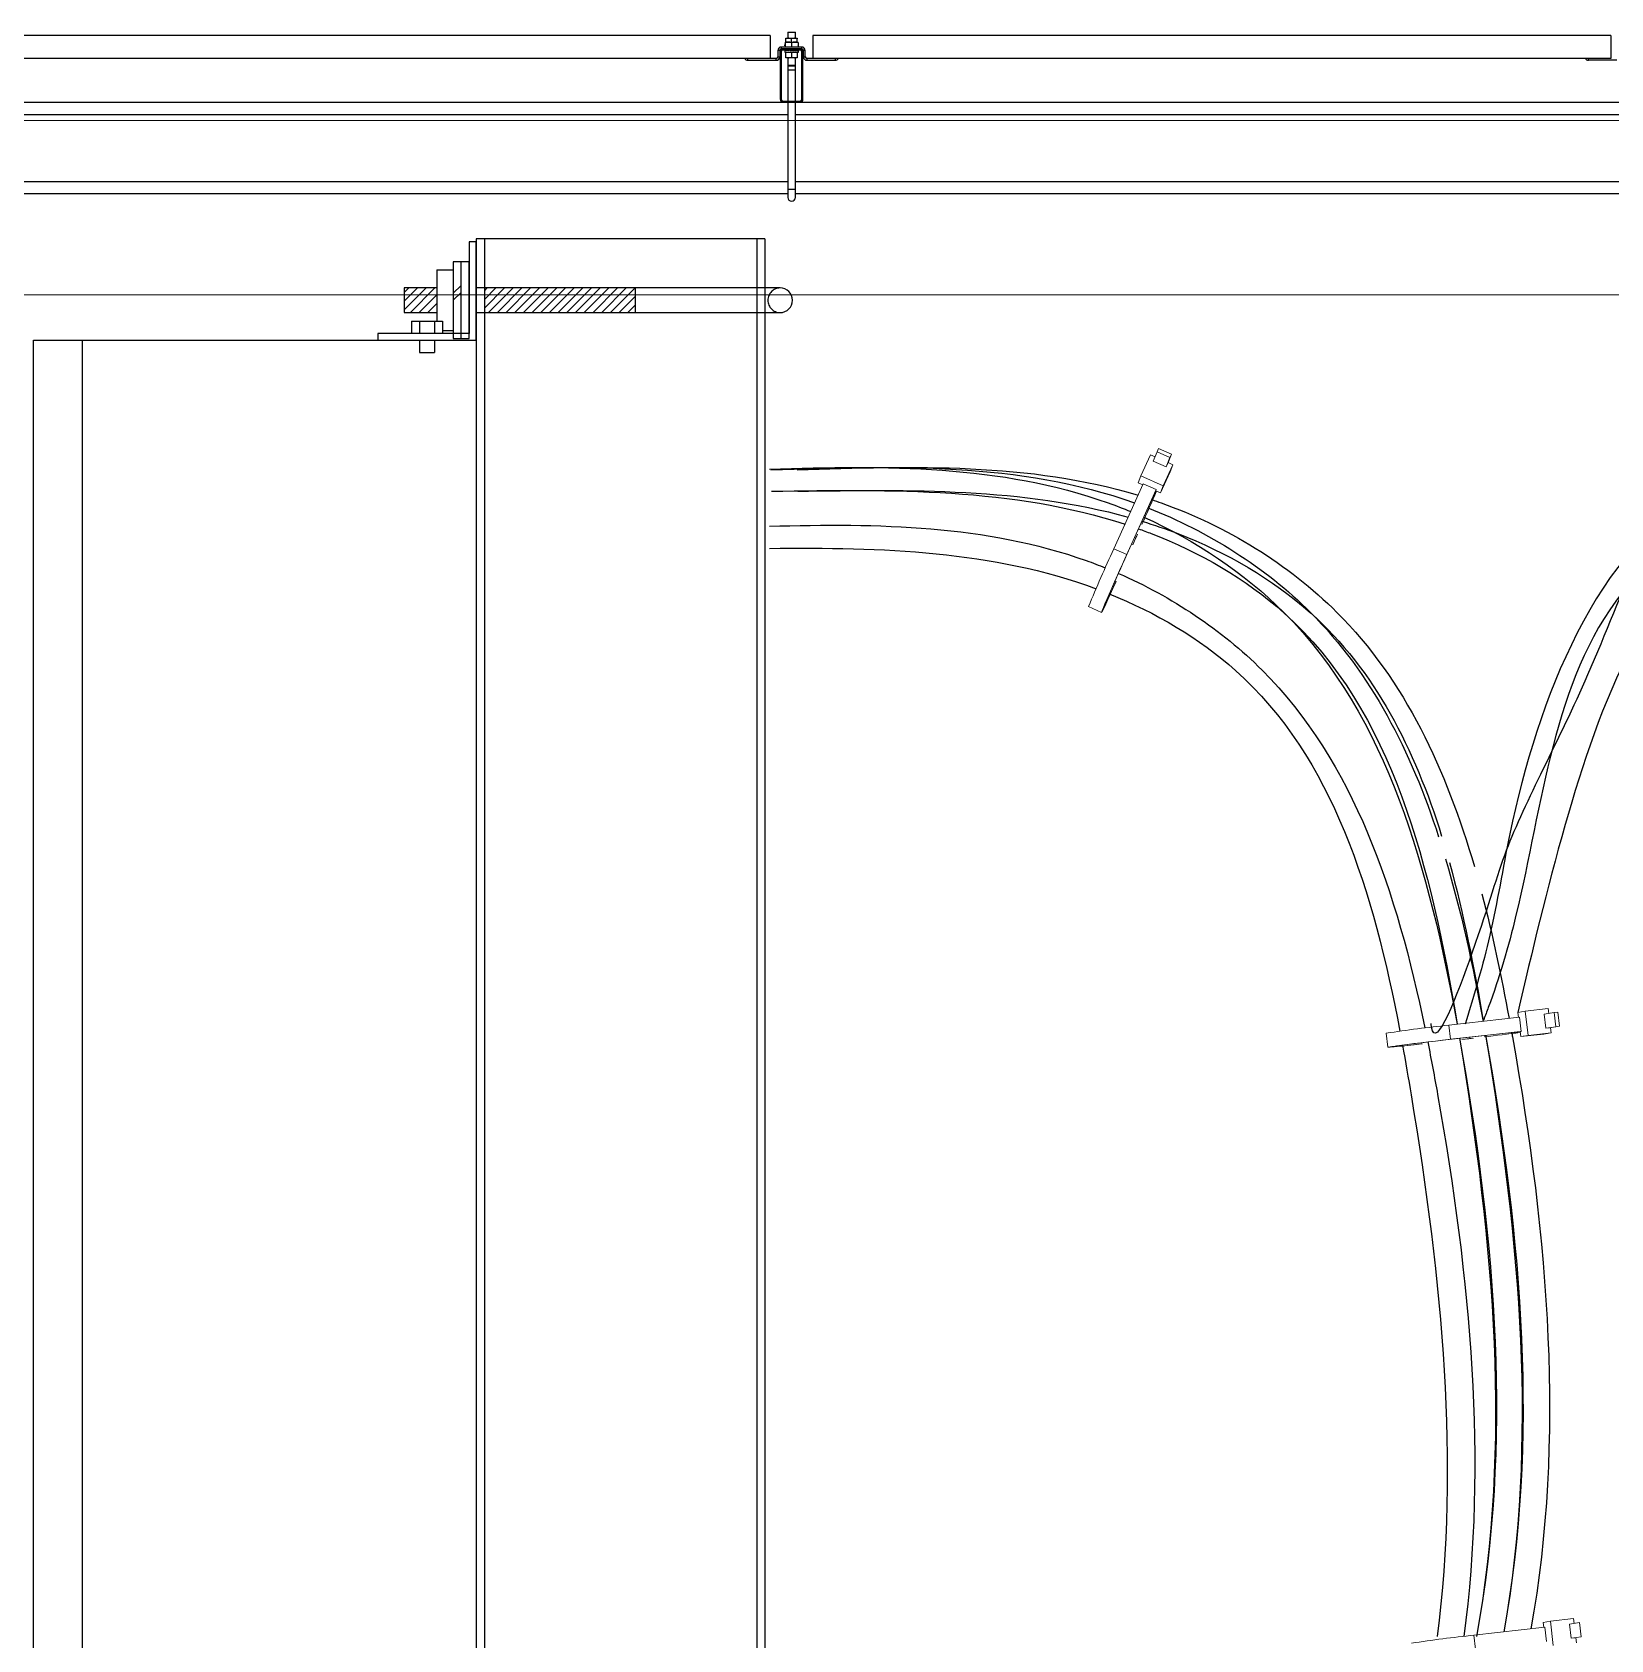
# Model space of a CAD drawing. Header units: feet. Extents: x 0.3 to 98.5, y -18.6 to 31.5.
# Drawn here: x 82.818 to 84.496, y -6.433 to -4.725 of the extents above; entities that cross this region are included whole.
import ezdxf

# ---------------------------------------------------------------- set-up
doc = ezdxf.new("R2010")
doc.units = ezdxf.units.FT
doc.header["$MEASUREMENT"] = 0
doc.linetypes.add('HIDDEN', pattern=[0.375, 0.25, -0.125])
doc.linetypes.add('HIDDEN2', pattern=[0.1875, 0.125, -0.0625])
for name, color, linetype in [('ATI CENTER SUPPORT', 7, 'Continuous'), ('DC STRING CABLES', 30, 'Continuous'), ('E-COMB-BOX', 42, 'Continuous'), ('E-DETL', 1, 'Continuous'), ('S-BEAM', 7, 'Continuous'), ('S-BOLT', 93, 'Continuous'), ('S-STEL-ANGL', 3, 'Continuous')]:
    doc.layers.add(name, color=color, linetype=linetype)

msp = doc.modelspace()

# ---------------------------------------------------------------- hatches: boundary and pattern name
at = {"layer": 'S-BOLT'}
h = msp.add_hatch(dxfattribs=at)
h.set_pattern_fill('ANSI31', color=256, scale=0.052295)
h.set_pattern_definition([(45, (86.143294, -6.9348704), (-0.004622241, 0.004622241), [])])
h.paths.add_polyline_path([(83.29908, -4.9967), (83.45988, -4.9967), (83.45988, -5.02285), (83.29908, -5.02285)])
h.paths.add_polyline_path([(83.21405, -4.9967), (83.24867, -4.9967), (83.24867, -5.02285), (83.21405, -5.02285)])

# ---------------------------------------------------------------- linework, layer by layer
at = {"color": 7, "linetype": 'Continuous', "lineweight": 25}
for p, q in [((83.61951, -4.73191), (83.61951, -4.73137)), ((83.61951, -4.73137), (83.63165, -4.73137)), ((83.62153, -4.72489), (83.62153, -4.73137)), ((83.62153, -4.72489), (83.62963, -4.72489)), ((83.62963, -4.73137), (83.62963, -4.72489)), ((83.63165, -4.73137), (83.63165, -4.73191)), ((83.61304, -4.74431), (83.61101, -4.74431)), ((83.61101, -4.74431), (83.61101, -4.75119)), ((83.61304, -4.74431), (83.61304, -4.75119)), ((83.61344, -4.74593), (83.61344, -4.79611)), ((83.61465, -4.74067), (83.61465, -4.7427)), ((83.63651, -4.74067), (83.61465, -4.74067)), ((83.63651, -4.7427), (83.61465, -4.7427)), ((83.61465, -4.74593), (83.61465, -4.79611)), ((83.63448, -4.74391), (83.61668, -4.74391)), ((83.6183, -4.73719), (83.6183, -4.73865)), ((83.6187, -4.73719), (83.6183, -4.73719)), ((83.6183, -4.73946), (83.6183, -4.73865)), ((83.6183, -4.73946), (83.6187, -4.73944)), ((83.6183, -4.74391), (83.6183, -4.74472)), ((83.6183, -4.74391), (83.61871, -4.74393)), ((83.6183, -4.74472), (83.6183, -4.74618)), ((83.6183, -4.74618), (83.63286, -4.74618)), ((83.6187, -4.73549), (83.6187, -4.74067)), ((83.6187, -4.73549), (83.63246, -4.73549)), ((83.61874, -4.74391), (83.61874, -4.74472)), ((83.61874, -4.74391), (83.61987, -4.74398)), ((83.61951, -4.73549), (83.61951, -4.73191)), ((83.61951, -4.752), (83.61951, -4.74618)), ((83.61968, -4.74391), (83.61968, -4.74397)), ((83.62, -4.74391), (83.62, -4.74472)), ((83.62, -4.74391), (83.62106, -4.74399)), ((83.62106, -4.74399), (83.62106, -4.74425)), ((83.62194, -4.74391), (83.62194, -4.74472)), ((83.62194, -4.74391), (83.62263, -4.74399)), ((83.62263, -4.74399), (83.62263, -4.74447)), ((83.62432, -4.74391), (83.62432, -4.74472)), ((83.62432, -4.74472), (83.62684, -4.74391)), ((83.62432, -4.74391), (83.62456, -4.74399)), ((83.62456, -4.74399), (83.62456, -4.74464)), ((83.62558, -4.73549), (83.62558, -4.73191)), ((83.62558, -4.73611), (83.62558, -4.74067)), ((83.62558, -4.74618), (83.62558, -4.75146)), ((83.62684, -4.74391), (83.62684, -4.74472)), ((83.62922, -4.74391), (83.62853, -4.74399)), ((83.62922, -4.74391), (83.62922, -4.74472)), ((83.63116, -4.74391), (83.6301, -4.74399)), ((83.63116, -4.74391), (83.63116, -4.74472)), ((83.63242, -4.74391), (83.63116, -4.74398)), ((83.63148, -4.74397), (83.63148, -4.74391)), ((83.63165, -4.73549), (83.63165, -4.73191)), ((83.63165, -4.74618), (83.63165, -4.752)), ((83.63242, -4.74391), (83.63242, -4.74472)), ((83.63286, -4.74391), (83.63242, -4.74393)), ((83.63246, -4.73611), (83.63246, -4.73549)), ((83.63246, -4.73611), (83.63246, -4.74067)), ((83.63286, -4.73719), (83.63246, -4.73719)), ((83.63286, -4.73946), (83.63246, -4.73944)), ((83.63286, -4.73946), (83.63286, -4.73719)), ((83.63286, -4.74618), (83.63286, -4.74391)), ((83.63651, -4.7427), (83.63651, -4.74067)), ((83.63651, -4.79611), (83.63651, -4.74593)), ((83.63772, -4.79611), (83.63772, -4.74593)), ((83.64015, -4.74431), (83.63812, -4.74431)), ((83.63812, -4.75119), (83.63812, -4.74431)), ((83.64015, -4.75119), (83.64015, -4.74431)), ((83.57905, -4.75484), (83.57905, -4.75281)), ((83.60939, -4.75484), (83.57905, -4.75484)), ((83.60939, -4.75281), (83.60292, -4.75281)), ((83.60939, -4.75484), (83.60939, -4.75281)), ((83.61101, -4.75119), (83.61304, -4.75119)), ((83.63165, -4.752), (83.61951, -4.752)), ((83.62153, -4.752), (83.62153, -4.79813)), ((83.62153, -4.75999), (83.62244, -4.7609)), ((83.62153, -4.75999), (83.62963, -4.75999)), ((83.62872, -4.7609), (83.62244, -4.7609)), ((83.62872, -4.7609), (83.62963, -4.75999)), ((83.62963, -4.79813), (83.62963, -4.752)), ((83.63812, -4.75119), (83.64015, -4.75119)), ((83.64177, -4.75281), (83.64177, -4.75484)), ((83.64824, -4.75281), (83.64177, -4.75281)), ((83.67211, -4.75484), (83.64177, -4.75484)), ((83.67211, -4.75281), (83.67211, -4.75484)), ((84.47252, -4.75482), (84.47252, -4.7528)), ((84.50285, -4.75482), (84.47252, -4.75482)), ((78.42306, -4.79935), (84.51013, -4.79935)), ((83.61668, -4.79813), (83.63448, -4.79813)), ((83.62153, -4.79935), (83.62153, -4.90051)), ((83.62963, -4.90051), (83.62963, -4.79935)), ((81.84273, -4.89646), (83.62153, -4.89646)), ((83.62963, -4.89646), (84.51498, -4.89646))]:
    msp.add_line(p, q, dxfattribs=at)
at = {"color": 8, "linetype": 'Continuous', "lineweight": 25}
for p, q in [((83.62963, -4.76536), (83.62153, -4.76536)), ((81.84273, -4.81229), (83.62153, -4.81229)), ((83.62963, -4.81229), (84.51498, -4.81229)), ((81.84273, -4.88351), (83.62153, -4.88351)), ((83.62963, -4.88351), (84.51498, -4.88351)), ((83.62153, -4.8916), (83.62963, -4.8916))]:
    msp.add_line(p, q, dxfattribs=at)
at = {"color": 7, "linetype": 'Continuous', "lineweight": 25}
for centre, radius, start, end in [((83.62267, -4.74086), 0.00949, 90.78245, 109.47371), ((83.62245, -4.74067), 0.0093, 70.33173, 89.41212), ((83.62876, -4.74094), 0.00958, 90.86772, 109.38844), ((83.62849, -4.74085), 0.00949, 70.52369, 89.22015), ((83.61465, -4.74431), 0.00364, 90, 180), ((83.61465, -4.74431), 0.00162, 90, 180), ((83.61668, -4.74593), 0.00324, 90, 180), ((83.61668, -4.74593), 0.00202, 90, 180), ((83.62229, -4.74625), 0.01076, 90.78154, 109.47462), ((83.62196, -4.74642), 0.01093, 70.67545, 89.06839), ((83.62918, -4.74631), 0.01082, 90.83441, 109.42175), ((83.62887, -4.74625), 0.01076, 70.5263, 89.21755), ((83.63448, -4.74593), 0.00324, 0, 90), ((83.63448, -4.74593), 0.00202, 0, 90), ((83.63651, -4.74431), 0.00364, 0, 90), ((83.63651, -4.74431), 0.00162, 0, 90), ((83.57905, -4.75119), 0.00364, 206.3878, 270), ((83.60939, -4.75119), 0.00162, 270, 0), ((83.60939, -4.75119), 0.00364, 270, 0), ((83.62267, -4.74254), 0.00946, 250.49389, 269.24995), ((83.62242, -4.74252), 0.00949, 270.77646, 289.47969), ((83.62871, -4.7427), 0.0093, 250.33173, 269.41212), ((83.62849, -4.74251), 0.00949, 270.78245, 289.47371), ((83.64177, -4.75119), 0.00364, 180, 270), ((83.64177, -4.75119), 0.00162, 180, 270), ((83.67211, -4.75119), 0.00364, 270, 333.6122), ((84.47252, -4.75118), 0.00364, 206.3878, 270), ((83.61668, -4.79611), 0.00324, 180, 270), ((83.61668, -4.79611), 0.00202, 180, 270), ((83.63448, -4.79611), 0.00202, 270, 0), ((83.63448, -4.79611), 0.00324, 270, 360), ((83.62558, -4.90051), 0.00405, 180, 0)]:
    msp.add_arc(centre, radius, start, end, dxfattribs=at)
for centre, major_axis, ratio, start_param, end_param in [((83.62558, -4.73905), (0.00728, 0.00045), 0.3139957, 2.7731698, 3.1222356), ((83.62558, -4.74431), (0.00728, 0.00045), 0.3139957, 2.7731698, 3.1222356), ((83.62558, -4.74431), (0.00728, 0.00126), 0.2696128, 2.3968839, 2.7459498), ((83.62558, -4.74431), (0.00727, 0.00186), 0.1935412, 2.0450356, 2.3941015), ((83.62558, -4.74431), (0.00728, 0.00221), 0.1002607, 1.7148622, 2.0639281), ((83.62558, -4.74431), (0.00728, 0.00221), 0.1002607, 4.8564549, 5.2055207), ((83.62558, -4.74431), (0.00589, 0.00179), 0.1002607, 4.8980999, 5.2055207), ((83.62558, -4.74431), (0.00727, 0.00186), 0.1935412, 5.1866283, 5.5356941), ((83.62558, -4.74431), (0.00589, 0.0015), 0.1935412, 5.328746, 5.5356941), ((83.62558, -4.74431), (0.00728, 0.00126), 0.2696128, 5.5384766, 5.8875424), ((83.62558, -4.73905), (0.00728, 0.00045), 0.3139957, 5.9147624, 6.2638283), ((83.62558, -4.74431), (0.00728, 0.00045), 0.3139957, 5.9147624, 6.2638283)]:
    msp.add_ellipse(centre, major_axis=major_axis, ratio=ratio, start_param=start_param, end_param=end_param, dxfattribs=at)
at = {"layer": 'ATI CENTER SUPPORT', "color": 1}
for p, q in [((83.60292, -4.72853), (81.86134, -4.72853)), ((83.60292, -4.72853), (83.60292, -4.75281)), ((83.64824, -4.72853), (83.64824, -4.75281)), ((84.49637, -4.72853), (83.64824, -4.72853)), ((84.49637, -4.72853), (84.49637, -4.75281)), ((83.60292, -4.75281), (81.86134, -4.75281)), ((84.49637, -4.75281), (83.64824, -4.75281))]:
    msp.add_line(p, q, dxfattribs=at)
at = {"layer": 'ATI CENTER SUPPORT', "color": 8, "linetype": 'Continuous', "lineweight": 15}
for p, q in [((81.12677, -4.81859), (83.30461, -4.81859)), ((83.29977, -4.81859), (84.51387, -4.81859)), ((81.12677, -5.00415), (83.22773, -5.00415)), ((83.11353, -5.00415), (83.12728, -5.00415)), ((83.2264, -5.00415), (84.51387, -5.00415))]:
    msp.add_line(p, q, dxfattribs=at)
at = {"layer": 'DC STRING CABLES'}
for points in [[(84.84652, -5.1363), (84.6009, -5.18217), (84.4717, -5.40785), (84.38525, -5.59421), (84.34873, -5.70342), (84.30576, -5.78199), (84.30533, -5.77829)], [(84.8258, -5.16401), (84.5987, -5.20874), (84.38901, -5.57664), (84.36778, -5.68436), (84.34165, -5.77902)], [(84.82283, -5.19171), (84.70587, -5.19798), (84.50824, -5.32039), (84.39554, -5.66314), (84.36615, -5.76107), (84.36125, -5.77413)], [(84.82283, -5.21942), (84.64217, -5.24695), (84.44781, -5.56684), (84.39754, -5.76636)]]:
    msp.add_spline(points, degree=3, dxfattribs=at)
for points, knots in [([(83.60228, -5.18909), (83.72547, -5.18527), (83.85678, -5.18421), (83.97811, -5.23096), (83.98609, -5.23426)], [0.3172302, 0.3172302, 0.3172302, 0.3172302, 4.659376, 4.9677961, 4.9677961, 4.9677961, 4.9677961]), ([(83.60348, -5.18995), (83.73572, -5.18563), (83.868, -5.18131), (83.99025, -5.225), (83.99029, -5.22501)], [0, 0, 0, 0, 4.659376, 4.6607503, 4.6607503, 4.6607503, 4.6607503]), ([(84.00841, -5.22152), (84.01175, -5.22263), (84.08451, -5.24779), (84.24692, -5.34654), (84.32149, -5.50879), (84.35131, -5.61141)], [4.5327918, 4.5327918, 4.5327918, 4.5327918, 4.659376, 7.3005954, 11.0259441, 11.0259441, 11.0259441, 11.0259441]), ([(83.99992, -5.24022), (84.05514, -5.26493), (84.24363, -5.39057), (84.3032, -5.61584), (84.33297, -5.77901)], [5.1467727, 5.1467727, 5.1467727, 5.1467727, 7.3005954, 13.0023604, 13.0023604, 13.0023604, 13.0023604]), ([(84.00443, -5.23029), (84.06848, -5.2553), (84.2113, -5.34517), (84.28389, -5.48929), (84.31333, -5.57967)], [4.8410384, 4.8410384, 4.8410384, 4.8410384, 7.3005954, 10.6386423, 10.6386423, 10.6386423, 10.6386423]), ([(83.60228, -5.24979), (83.71767, -5.24669), (83.83929, -5.2483), (83.95228, -5.2913), (83.95893, -5.29398)], [0.5886467, 0.5886467, 0.5886467, 0.5886467, 4.659376, 4.9155113, 4.9155113, 4.9155113, 4.9155113]), ([(83.99432, -5.25256), (83.99889, -5.25419), (84.05487, -5.27504), (84.25159, -5.38766), (84.3051, -5.61361), (84.33311, -5.779)], [4.7008971, 4.7008971, 4.7008971, 4.7008971, 4.8751145, 6.8438181, 12.542802, 12.542802, 12.542802, 12.542802]), ([(83.99801, -5.24443), (84.01084, -5.24836), (84.07529, -5.27058), (84.22123, -5.35413), (84.28785, -5.48674), (84.3165, -5.57901)], [4.3905786, 4.3905786, 4.3905786, 4.3905786, 4.8751145, 6.8438181, 10.2079612, 10.2079612, 10.2079612, 10.2079612]), ([(83.97293, -5.29987), (84.02961, -5.32469), (84.20397, -5.43982), (84.26898, -5.63944), (84.29871, -5.78282)], [5.0961601, 5.0961601, 5.0961601, 5.0961601, 7.3005954, 12.330916, 12.330916, 12.330916, 12.330916]), ([(83.96331, -5.32165), (84.01218, -5.34138), (84.18542, -5.44252), (84.24421, -5.63914), (84.27214, -5.7863)], [4.9601861, 4.9601861, 4.9601861, 4.9601861, 6.8438181, 11.9216807, 11.9216807, 11.9216807, 11.9216807]), ([(84.39096, -5.78766), (84.39123, -5.78919), (84.42999, -6.00579), (84.44761, -6.21929), (84.41141, -6.42133)], [13.103143, 13.103143, 13.103143, 13.103143, 13.1565208, 20.6735066, 20.6735066, 20.6735066, 20.6735066]), ([(84.2749, -5.80107), (84.27813, -5.81872), (84.3154, -6.03552), (84.3356, -6.24481), (84.31174, -6.42958)], [12.09148, 12.09148, 12.09148, 12.09148, 12.6997435, 19.5495085, 19.5495085, 19.5495085, 19.5495085]), ([(84.30175, -5.79775), (84.30546, -5.81635), (84.34558, -6.03152), (84.36488, -6.24364), (84.34017, -6.42958)], [12.5053467, 12.5053467, 12.5053467, 12.5053467, 13.1565208, 20.0174396, 20.0174396, 20.0174396, 20.0174396]), ([(84.36328, -5.79066), (84.36338, -5.79119), (84.40206, -6.00792), (84.41959, -6.22155), (84.38262, -6.42455)], [13.1380285, 13.1380285, 13.1380285, 13.1380285, 13.1565208, 20.713554, 20.713554, 20.713554, 20.713554]), ([(84.36328, -5.79066), (84.36339, -5.79132), (84.39987, -6.01084), (84.41875, -6.22261), (84.3826, -6.42456)], [12.6768201, 12.6768201, 12.6768201, 12.6768201, 12.6997435, 20.2487581, 20.2487581, 20.2487581, 20.2487581])]:
    msp.add_open_spline(points, degree=3, knots=knots, dxfattribs=at)
for points in [[(83.63169, -5.18995), (83.75517, -5.18592), (83.87864, -5.18188), (83.99396, -5.21691)], [(83.60421, -5.21269), (83.73253, -5.2107), (83.86084, -5.20871), (83.98001, -5.24767)], [(83.63243, -5.21269), (83.75188, -5.21083), (83.87134, -5.20898), (83.98341, -5.24017)], [(83.60228, -5.27339), (83.72139, -5.27216), (83.8395, -5.27548), (83.94925, -5.31621)], [(84.32068, -5.60321), (84.33742, -5.65916), (84.3499, -5.71754), (84.36061, -5.77591)], [(84.32474, -5.60705), (84.33997, -5.66177), (84.3511, -5.71896), (84.3608, -5.77589)], [(84.35928, -5.64022), (84.37074, -5.68367), (84.38002, -5.72823), (84.38825, -5.77281)], [(84.3356, -5.79387), (84.37209, -6.01408), (84.39078, -6.22649), (84.35347, -6.42958)], [(84.33564, -5.79387), (84.3743, -6.01129), (84.39157, -6.22558), (84.35348, -6.42958)]]:
    msp.add_open_spline(points, degree=3, dxfattribs=at)
at = {"layer": 'E-COMB-BOX'}
for points in [[(83.29045, -6.6211), (82.81979, -6.6211), (82.81979, -5.05226), (83.29045, -5.05226)], [(82.87209, -6.6211), (82.87209, -5.05226)], [(83.29045, -5.05226), (83.29045, -6.6211)]]:
    msp.add_lwpolyline(points, dxfattribs=at)
at = {"layer": 'E-DETL', "linetype": 'Continuous', "lineweight": 0}
for p, q in [((83.99696, -5.19638), (84.00716, -5.1739)), ((84.00716, -5.1739), (84.01191, -5.17603)), ((84.01008, -5.18063), (84.01402, -5.17074)), ((84.01402, -5.17074), (84.01567, -5.16711)), ((84.01402, -5.17074), (84.02776, -5.1769)), ((84.01567, -5.16711), (84.02941, -5.17327)), ((84.02941, -5.17327), (84.02547, -5.18317)), ((84.02776, -5.1769), (84.02941, -5.17327)), ((84.01008, -5.18063), (84.02382, -5.18679)), ((84.02789, -5.19189), (84.01769, -5.21438)), ((84.02063, -5.207), (84.03083, -5.18451)), ((84.02382, -5.18679), (84.02776, -5.1769)), ((84.02382, -5.18679), (84.02547, -5.18317)), ((84.02583, -5.18227), (84.03083, -5.18451)), ((84.03083, -5.18451), (84.02789, -5.19189)), ((83.96812, -5.27387), (83.99946, -5.2048)), ((83.99402, -5.20377), (83.99696, -5.19638)), ((83.99402, -5.20377), (83.99893, -5.20597)), ((83.99696, -5.19638), (84.02063, -5.207)), ((83.99946, -5.2048), (84.0132, -5.21096)), ((84.01769, -5.21438), (84.02063, -5.207)), ((84.01272, -5.21216), (83.98139, -5.28122)), ((83.98186, -5.28003), (84.0132, -5.21096)), ((84.0132, -5.21096), (84.01272, -5.21216)), ((84.01272, -5.21216), (84.01769, -5.21438)), ((83.99334, -5.25829), (83.99122, -5.26297)), ((83.9917, -5.26177), (83.99328, -5.25828)), ((83.96812, -5.27387), (83.98186, -5.28003)), ((83.98811, -5.26969), (83.9917, -5.26177)), ((83.99122, -5.26297), (83.98816, -5.26973)), ((83.99046, -5.26122), (83.9917, -5.26177)), ((83.94134, -5.33522), (83.95509, -5.34138)), ((84.32406, -5.78001), (84.39943, -5.77156)), ((84.39754, -5.76636), (84.40538, -5.76511)), ((84.39754, -5.76636), (84.39816, -5.7717)), ((84.39943, -5.77156), (84.40117, -5.78652)), ((84.40538, -5.76511), (84.42992, -5.76236)), ((84.40538, -5.76511), (84.40838, -5.79087)), ((84.42563, -5.76831), (84.43615, -5.76663)), ((84.42563, -5.76831), (84.42737, -5.78327)), ((84.42992, -5.76236), (84.43052, -5.76753)), ((84.43615, -5.76663), (84.44011, -5.76618)), ((84.43615, -5.76663), (84.43789, -5.78158)), ((84.44011, -5.76618), (84.44185, -5.78114)), ((84.25765, -5.78842), (84.2594, -5.80338)), ((84.32406, -5.78001), (84.3258, -5.79497)), ((84.39991, -5.78672), (84.32454, -5.79517)), ((84.3258, -5.79497), (84.40117, -5.78652)), ((84.40117, -5.78652), (84.39991, -5.78672)), ((84.39991, -5.78672), (84.40054, -5.79212)), ((84.42508, -5.78937), (84.40054, -5.79212)), ((84.40838, -5.79087), (84.43292, -5.78812)), ((84.43292, -5.78812), (84.42508, -5.78937)), ((84.42737, -5.78327), (84.43789, -5.78158)), ((84.42737, -5.78327), (84.43133, -5.78282)), ((84.44185, -5.78114), (84.43133, -5.78282)), ((84.43229, -5.78267), (84.43292, -5.78812)), ((84.43789, -5.78158), (84.44185, -5.78114)), ((84.34526, -5.79427), (84.33788, -5.7951)), ((84.33789, -5.79504), (84.34652, -5.79407)), ((84.35036, -5.7937), (84.34526, -5.79427)), ((84.34636, -5.79272), (84.34652, -5.79407)), ((84.34652, -5.79407), (84.35033, -5.79364)), ((84.40054, -5.79212), (84.40838, -5.79087)), ((84.35091, -6.42811), (84.42628, -6.41966)), ((84.42438, -6.41446), (84.43223, -6.4132)), ((84.42438, -6.41446), (84.42501, -6.4198)), ((84.42628, -6.41966), (84.42802, -6.43462)), ((84.43223, -6.4132), (84.45677, -6.41045)), ((84.43223, -6.4132), (84.43523, -6.43897)), ((84.45248, -6.41641), (84.463, -6.41472)), ((84.45248, -6.41641), (84.45422, -6.43136)), ((84.45677, -6.41045), (84.45737, -6.41562)), ((84.463, -6.41472), (84.46474, -6.42968)), ((84.35091, -6.42811), (84.35265, -6.44307)), ((84.45422, -6.43136), (84.46474, -6.42968)), ((84.45422, -6.43136), (84.45818, -6.43092)), ((84.45914, -6.43077), (84.45977, -6.43621))]:
    msp.add_line(p, q, dxfattribs=at)
at = {"layer": 'E-DETL', "linetype": 'Continuous', "lineweight": 0, "flags": 128}
for points in [[(83.97024, -5.30921), (83.96716, -5.31598), (83.9643, -5.32222), (83.96173, -5.32779), (83.95951, -5.33254), (83.95769, -5.33635), (83.95633, -5.33914), (83.95545, -5.34083), (83.95509, -5.34138), (83.95524, -5.34078), (83.9559, -5.33905), (83.95705, -5.33622), (83.95868, -5.33237), (83.96073, -5.32758), (83.96316, -5.32199), (83.96591, -5.31572), (83.9689, -5.30893), (83.97208, -5.30179), (83.97535, -5.29447), (83.97864, -5.28716), (83.98186, -5.28003)], [(83.98139, -5.28122), (83.97843, -5.28777), (83.97541, -5.29449), (83.9724, -5.30121), (83.96949, -5.30776), (83.96673, -5.314), (83.96421, -5.31975), (83.96198, -5.32489), (83.9601, -5.32928), (83.9586, -5.33282), (83.95754, -5.33542), (83.95693, -5.33701), (83.9568, -5.33756), (83.95714, -5.33706), (83.95794, -5.3355), (83.95919, -5.33294), (83.96086, -5.32944), (83.9629, -5.32508), (83.96526, -5.31997), (83.96789, -5.31423), (83.97072, -5.30802)], [(84.29479, -5.79993), (84.2874, -5.80075), (84.28057, -5.80149), (84.27447, -5.80213), (84.26926, -5.80265), (84.26505, -5.80305), (84.26196, -5.8033), (84.26006, -5.80342), (84.2594, -5.80338), (84.25999, -5.80321), (84.26181, -5.80288), (84.26484, -5.80243), (84.26898, -5.80185), (84.27414, -5.80117), (84.28019, -5.80039), (84.28698, -5.79954), (84.29434, -5.79864), (84.3021, -5.79771), (84.31006, -5.79677), (84.31803, -5.79585), (84.3258, -5.79497)], [(84.32454, -5.79517), (84.3174, -5.79598), (84.31008, -5.79683), (84.30277, -5.79769), (84.29564, -5.79854), (84.28888, -5.79937), (84.28265, -5.80015), (84.27709, -5.80086), (84.27235, -5.80149), (84.26855, -5.80202), (84.26577, -5.80244), (84.26409, -5.80274), (84.26355, -5.8029), (84.26416, -5.80293), (84.2659, -5.80283), (84.26874, -5.80259), (84.27261, -5.80223), (84.2774, -5.80175), (84.283, -5.80116), (84.28927, -5.80048), (84.29606, -5.79973)]]:
    msp.add_lwpolyline(points, dxfattribs=at)
at = {"layer": 'E-DETL', "linetype": 'Continuous', "lineweight": 0}
for centre, radius, start, end in [((82.2237, -4.44733), 1.94651, 335.71351, 336.85239), ((81.70437, -4.21637), 2.51493, 335.78261, 336.66527), ((85.16147, -5.83124), 1.3171, 154.96429, 157.87656), ((84.45636, -7.09045), 1.3171, 95.7651, 98.67737), ((84.07323, -3.29406), 2.51493, 276.58342, 277.46608), ((84.14078, -3.8584), 1.94651, 276.51432, 277.6532), ((84.48321, -7.73854), 1.3171, 95.7651, 98.67737)]:
    msp.add_arc(centre, radius, start, end, dxfattribs=at)
at = {"layer": 'S-BEAM'}
for p, q in [((83.59716, -4.9444), (83.29045, -4.9444)), ((83.29045, -4.9444), (83.29045, -4.9967)), ((83.29908, -4.9444), (83.29908, -4.9967)), ((83.58853, -4.9444), (83.58853, -4.9967)), ((83.59716, -4.9444), (83.59716, -4.9967)), ((83.29045, -5.02285), (83.29045, -6.6211)), ((83.29908, -5.02285), (83.29908, -6.65052)), ((83.58853, -5.02285), (83.58853, -6.65052)), ((83.59716, -5.02285), (83.59716, -6.65052))]:
    msp.add_line(p, q, dxfattribs=at)
at = {"layer": 'S-BEAM', "linetype": 'HIDDEN2'}
for p, q in [((83.29908, -4.9967), (83.29908, -5.02285)), ((83.58853, -4.9967), (83.58853, -5.02285)), ((83.59716, -4.9967), (83.59716, -5.02285))]:
    msp.add_line(p, q, dxfattribs=at)
at = {"layer": 'S-BOLT'}
for p, q in [((83.24867, -4.97755), (83.24867, -5.03191)), ((83.24867, -4.97755), (83.26582, -4.97755)), ((83.26582, -5.00215), (83.27446, -4.9939)), ((83.26582, -5.00977), (83.27446, -5.00152)), ((83.25449, -5.04199), (83.26582, -5.04199)), ((83.26582, -5.05047), (83.28309, -5.05047))]:
    msp.add_line(p, q, dxfattribs=at)
for points in [[(83.28309, -4.96907), (83.26582, -4.96907), (83.26582, -5.05047)], [(83.27446, -5.05047), (83.27446, -4.96907)], [(83.28309, -5.05047), (83.28309, -4.96907)], [(83.24867, -4.9967), (83.21405, -4.9967), (83.21405, -5.02285), (83.24867, -5.02285)], [(83.61349, -4.9967), (83.29032, -4.9967), (83.29032, -5.02285), (83.61349, -5.02285)], [(83.45988, -5.02285), (83.45988, -4.9967)]]:
    msp.add_lwpolyline(points, dxfattribs=at)
at = {"layer": 'S-BOLT', "linetype": 'HIDDEN'}
msp.add_arc((83.61349, -5.00977), 0.01307, 90, 270, dxfattribs=at)
at = {"layer": 'S-BOLT'}
msp.add_arc((83.61349, -5.00977), 0.01307, 270, 90, dxfattribs=at)
at = {"layer": 'S-STEL-ANGL'}
for p, q in [((83.22181, -5.03191), (83.25449, -5.03191)), ((83.22181, -5.03191), (83.22181, -5.04499)), ((83.23031, -5.03191), (83.23031, -5.04499)), ((83.246, -5.03191), (83.246, -5.04499)), ((83.25449, -5.03191), (83.25449, -5.04499)), ((83.23031, -5.05226), (83.23031, -5.06534)), ((83.246, -5.05226), (83.246, -5.06534)), ((83.23031, -5.06534), (83.246, -5.06534))]:
    msp.add_line(p, q, dxfattribs=at)
at = {"layer": 'S-STEL-ANGL', "flags": 128}
msp.add_lwpolyline([(83.29045, -4.94767), (83.28309, -4.94767), (83.28309, -5.04494), (83.18586, -5.04494), (83.18586, -5.05226), (83.29045, -5.05226), (83.29045, -4.94767)], dxfattribs=at)

doc.saveas('drawing.dxf')
